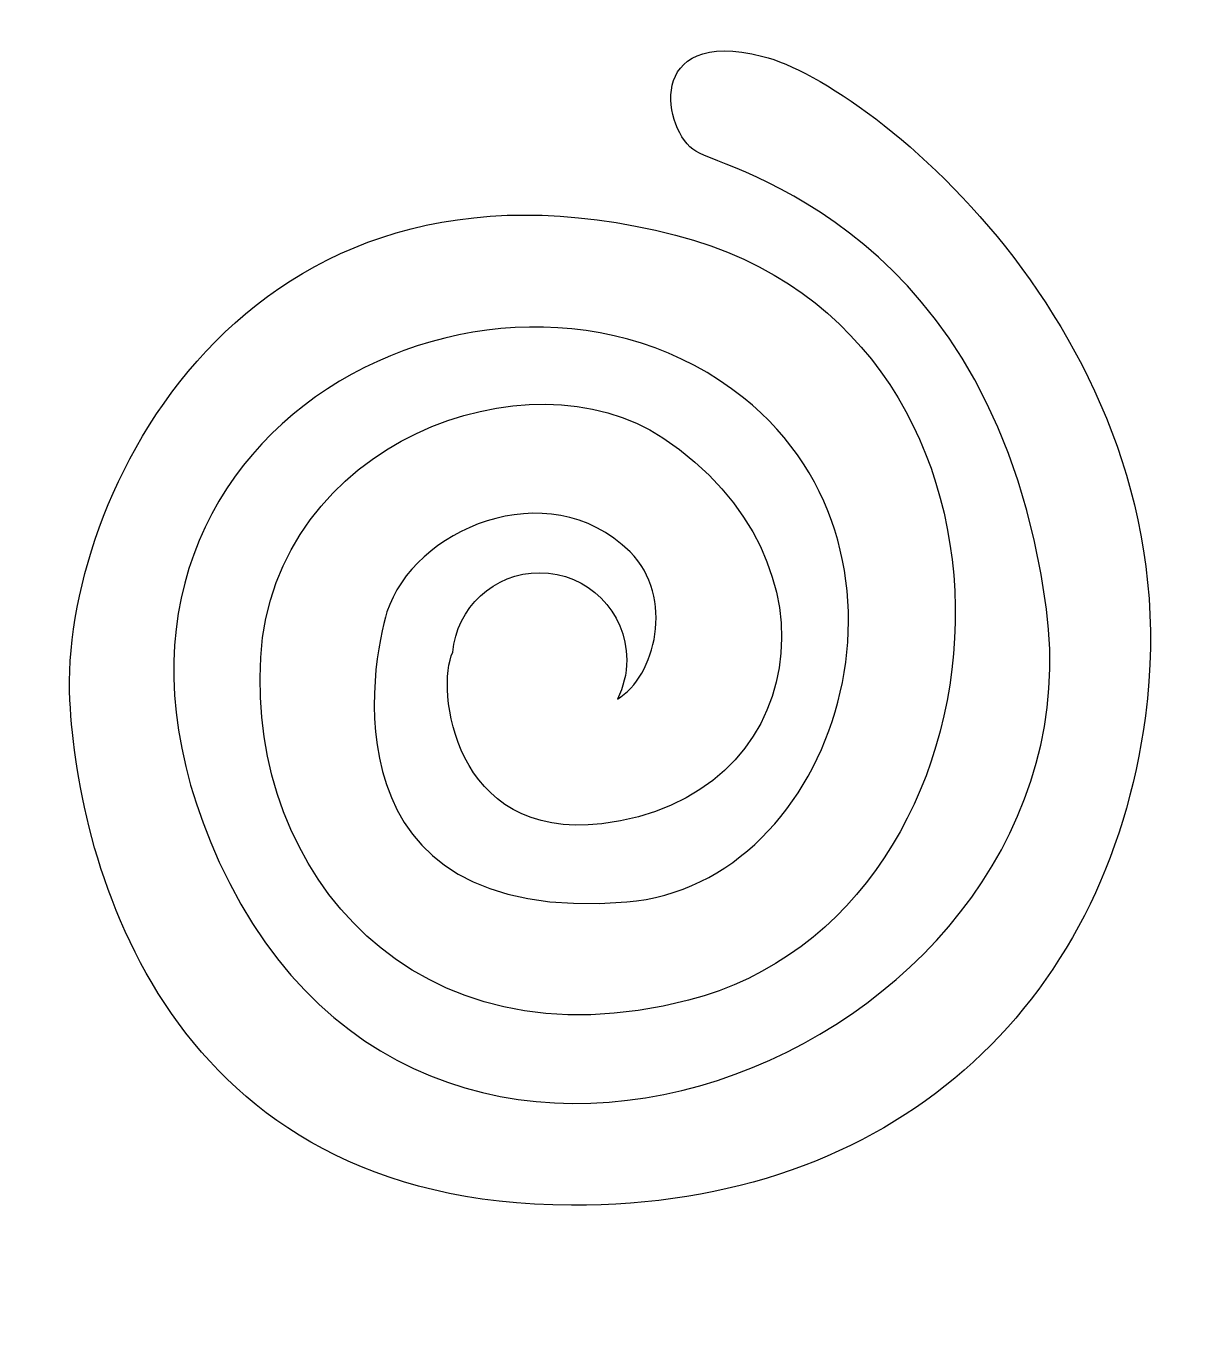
# Model space of a CAD drawing. Header units: centimetres. Extents: x -10.7 to 10.2, y -13.2 to 10.2.
import ezdxf

# ---------------------------------------------------------------- set-up
doc = ezdxf.new("R2010")
doc.units = ezdxf.units.CM
doc.header["$MEASUREMENT"] = 0
doc.layers.add('Layer 1', color=7, linetype='Continuous')

msp = doc.modelspace()

# ---------------------------------------------------------------- linework, layer by layer
at = {"layer": 'Layer 1'}
msp.add_open_spline([(2.50719, 9.66743), (0.36576, 10.20713), (0.72866, 8.31538), (1.30897, 7.96989), (1.30897, 7.96989), (1.87653, 7.63204), (6.67239, 6.58768), (7.57893, -0.21965), (7.57893, -0.21965), (8.60591, -7.9303), (-3.35786, -13.17561), (-7.2126, -4.73987), (-7.2126, -4.73987), (-10.6671, 2.81945), (-2.28867, 7.11367), (2.15961, 3.56336), (2.15961, 3.56336), (5.67537, 0.75692), (3.8467, -5.14037), (0.0734, -5.45152), (0.0734, -5.45152), (-5.3972, -5.90237), (-4.48556, -1.13714), (-4.21362, -0.26794), (-4.21362, -0.26794), (-3.7593, 1.18319), (-1.34734, 2.26515), (0.13303, 0.80473), (0.13303, 0.80473), (0.94072, 0.00818), (0.58526, -1.43621), (-0.09298, -1.82465), (-0.09298, -1.82465), (0.0133, -1.61396), (0.07339, -1.37637), (0.07339, -1.12438), (0.07339, -1.12438), (0.07339, -0.26356), (-0.62434, 0.43417), (-1.48516, 0.43417), (-1.48516, 0.43417), (-2.30005, 0.43417), (-2.96852, -0.19141), (-3.03744, -0.98844), (-3.03744, -0.98844), (-3.33978, -1.62116), (-3.04556, -4.37029), (-0.37327, -4.05403), (-0.37327, -4.05403), (3.32206, -3.61641), (4.02977, 0.64113), (0.72004, 2.848), (0.72004, 2.848), (-1.67312, 4.44368), (-6.24366, 2.7631), (-6.47107, -1.08122), (-6.47107, -1.08122), (-6.69845, -4.92551), (-3.73401, -8.47722), (1.17785, -7.21103), (1.17785, -7.21103), (7.23205, -5.6506), (7.92208, 4.68384), (0.94795, 6.47002), (0.94795, 6.47002), (-6.82257, 8.45992), (-10.06173, 1.7173), (-9.88399, -1.84229), (-9.88399, -1.84229), (-9.73781, -4.76588), (-8.17462, -10.85347), (-0.91295, -10.87667), (-0.91295, -10.87667), (4.82263, -10.89477), (8.65393, -7.334), (9.34958, -2.12626), (9.34958, -2.12626), (10.23406, 4.4945), (4.46762, 9.17342), (2.50719, 9.66743)], degree=3, knots=[0, 0, 0, 0, 0.04761905, 0.04761905, 0.04761905, 0.04761905, 0.0952381, 0.0952381, 0.0952381, 0.0952381, 0.14285714, 0.14285714, 0.14285714, 0.14285714, 0.19047619, 0.19047619, 0.19047619, 0.19047619, 0.23809524, 0.23809524, 0.23809524, 0.23809524, 0.28571429, 0.28571429, 0.28571429, 0.28571429, 0.33333333, 0.33333333, 0.33333333, 0.33333333, 0.38095238, 0.38095238, 0.38095238, 0.38095238, 0.42857143, 0.42857143, 0.42857143, 0.42857143, 0.47619048, 0.47619048, 0.47619048, 0.47619048, 0.52380952, 0.52380952, 0.52380952, 0.52380952, 0.57142857, 0.57142857, 0.57142857, 0.57142857, 0.61904762, 0.61904762, 0.61904762, 0.61904762, 0.66666667, 0.66666667, 0.66666667, 0.66666667, 0.71428571, 0.71428571, 0.71428571, 0.71428571, 0.76190476, 0.76190476, 0.76190476, 0.76190476, 0.80952381, 0.80952381, 0.80952381, 0.80952381, 0.85714286, 0.85714286, 0.85714286, 0.85714286, 0.9047619, 0.9047619, 0.9047619, 0.9047619, 1, 1, 1, 1], dxfattribs=at)

doc.saveas('drawing.dxf')
